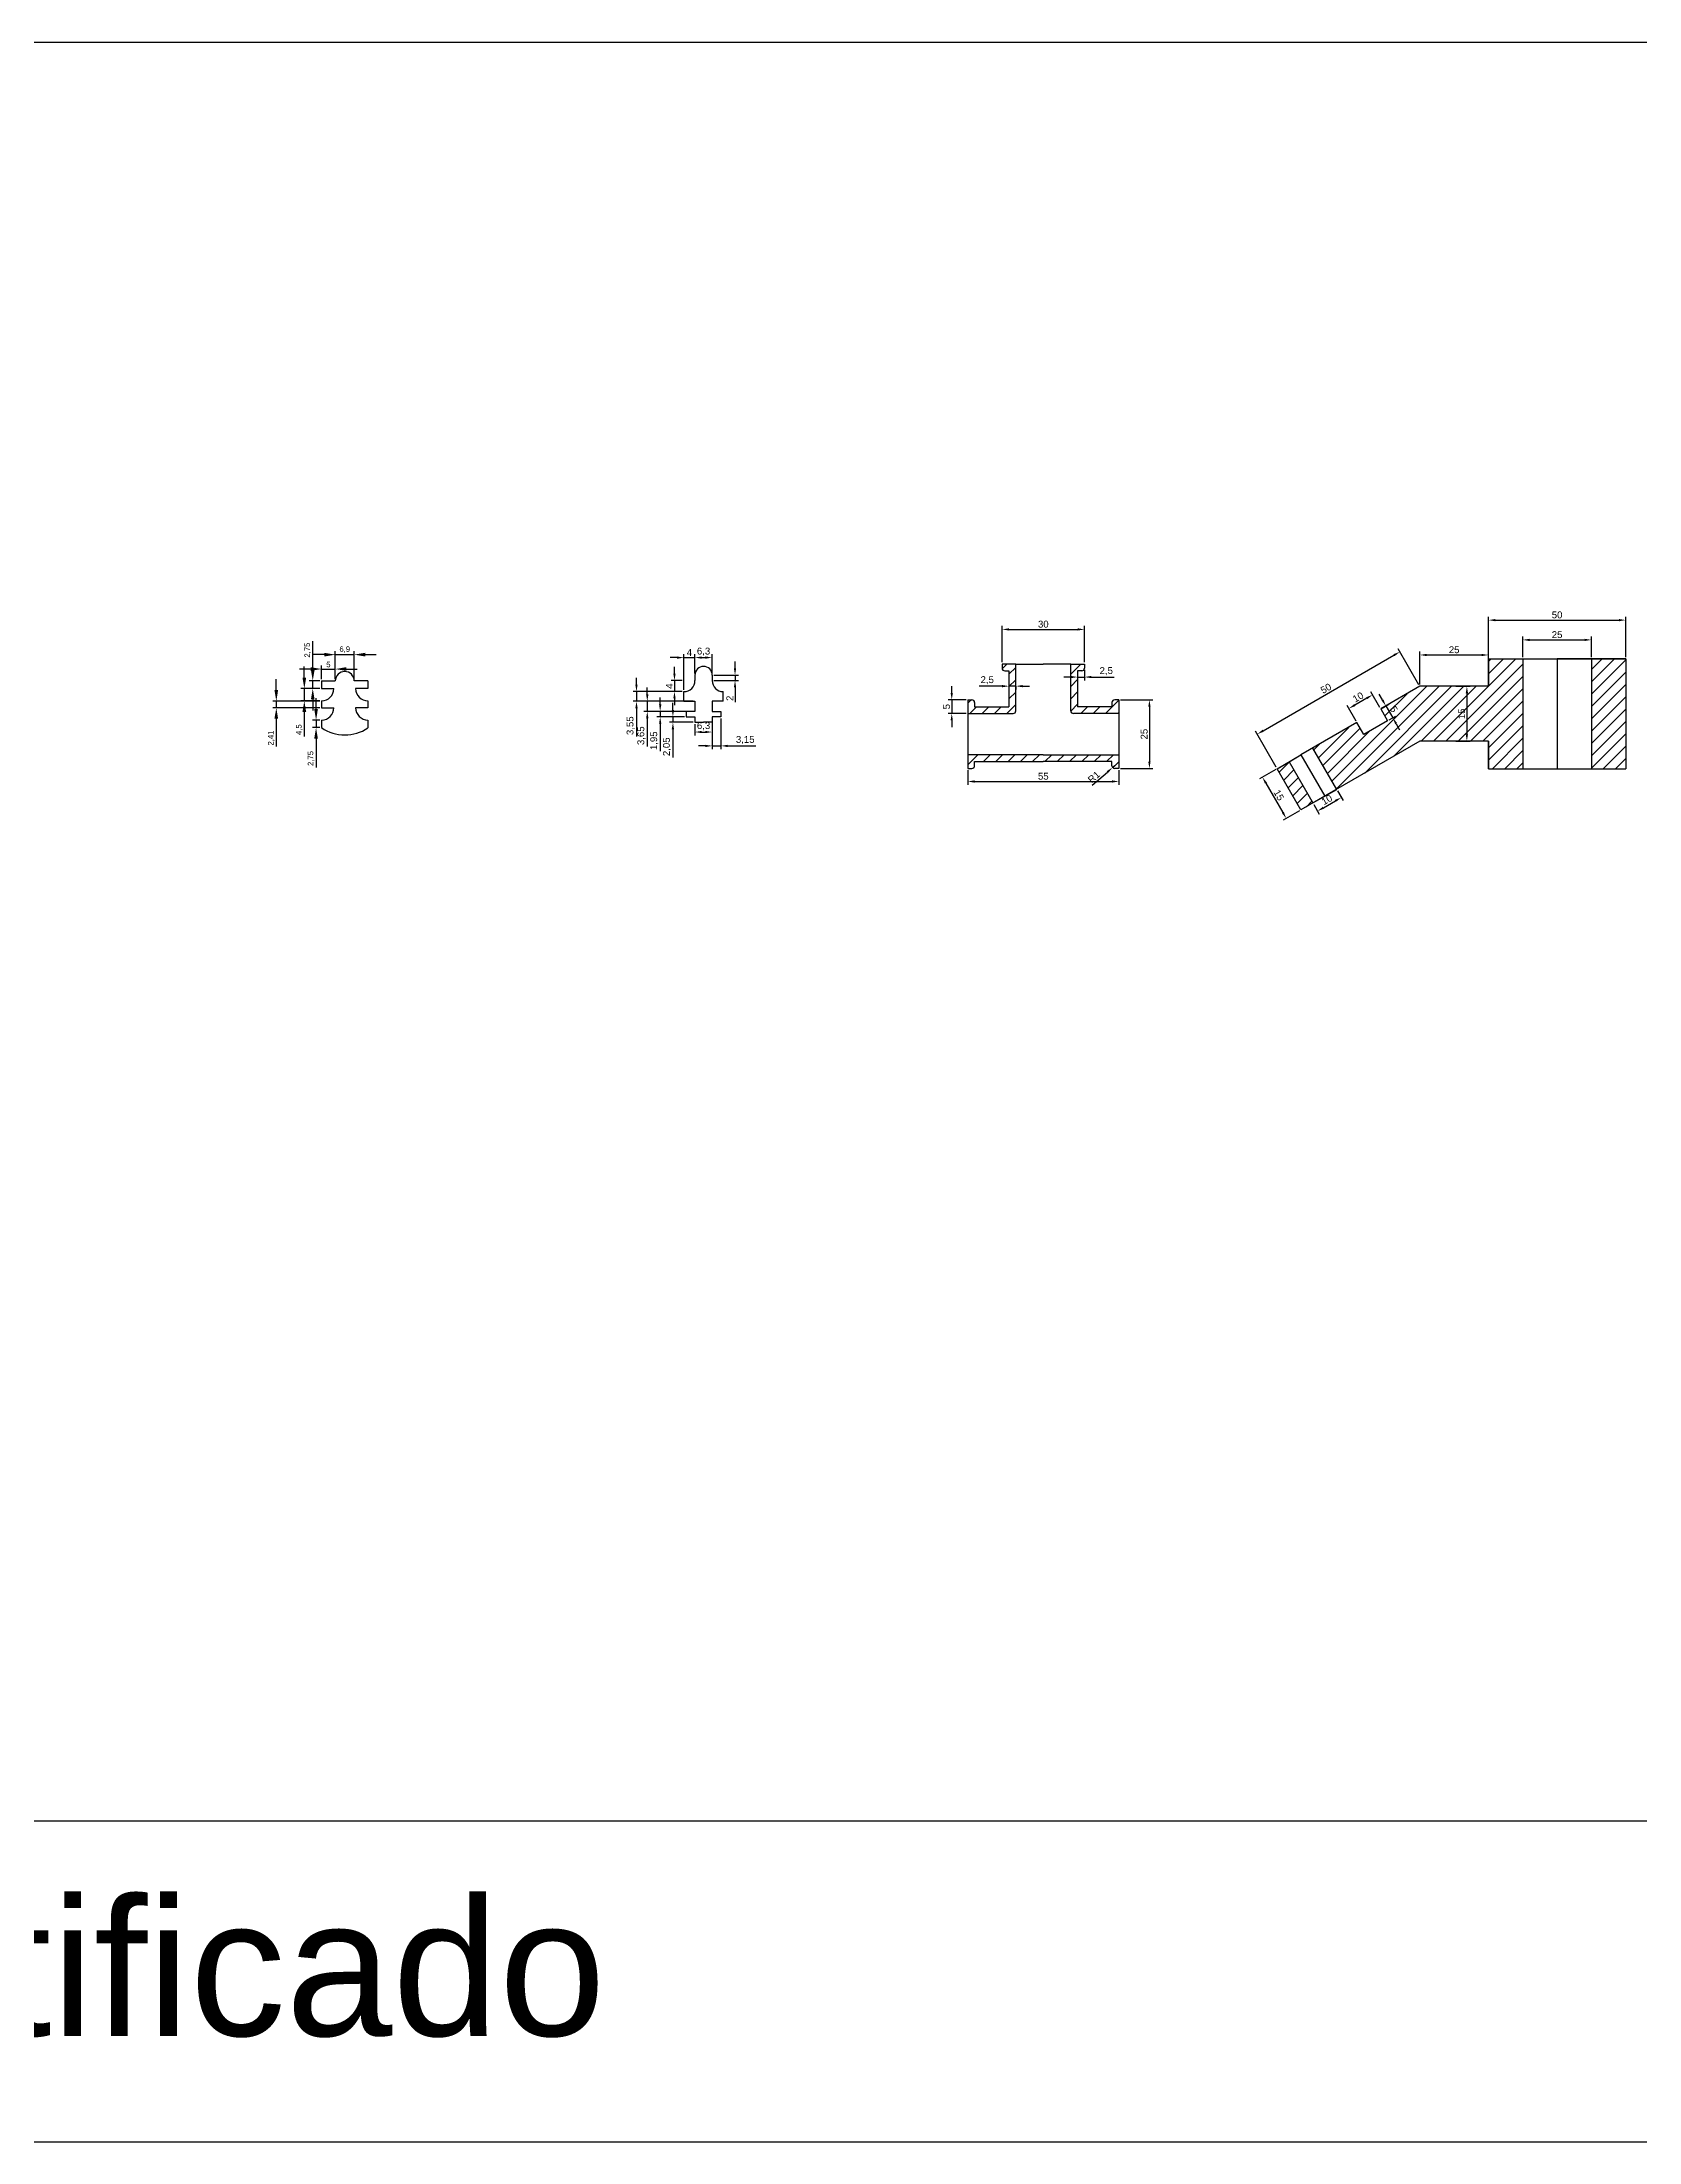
# Model space of a CAD drawing. Header units: millimetres. Extents: x 3767 to 9480, y 1414 to 2179.
# Drawn here: x 5996 to 6577, y 1414 to 2179 of the extents above; entities that cross this region are included whole.
import ezdxf

# ---------------------------------------------------------------- set-up
doc = ezdxf.new("R2010")
doc.units = ezdxf.units.MM
doc.layers.add('COTAS', color=80, linetype='Continuous')
doc.styles.get("Standard").update_dxf_attribs({"font": 'arial.ttf'})
doc.dimstyles.new('ISO-25', dxfattribs={"dimtxt": 2.5, "dimasz": 2.5, "dimexe": 1.25, "dimexo": 0.625, "dimtad": 1, "dimtxsty": 'Standard', "dimcen": 2.5, "dimadec": 0, "dimazin": 0, "dimtfac": 1, "dimtmove": 0, "dimatfit": 3, "dimfxl": 1, "dimarcsym": 0})
pattern_1 = [(45, (-136.669, -59.1106), (-2.245064, 2.245064), [])]

# ---------------------------------------------------------------- blocks, each defined once
blk = doc.blocks.new('*D45')
at = {"layer": 'COTAS', "color": 0, "lineweight": -2, "transparency": 16777216}
for p, q in [((6093.53, 1950.75), (6089.53, 1950.75)), ((6097.53, 1947.03), (6097.53, 1952)), ((6097.53, 1950.75), (6102.53, 1950.75)), ((6102.53, 1947.03), (6102.53, 1952)), ((6106.53, 1950.75), (6110.53, 1950.75))]:
    blk.add_line(p, q, dxfattribs=at)
at = {"layer": 'COTAS', "color": 0, "transparency": 16777216}
for points in [[(6093.53, 1951.42), (6093.53, 1950.08), (6097.53, 1950.75)], [(6106.53, 1951.42), (6106.53, 1950.08), (6102.53, 1950.75)]]:
    blk.add_solid(points, dxfattribs=at)
at = {"layer": 'Defpoints', "color": 0, "transparency": 16777216}
for p in [(6102.53, 1950.75), (6097.53, 1946.41), (6102.53, 1946.41)]:
    blk.add_point(p, dxfattribs=at)
at = {"layer": 'COTAS', "color": 0, "transparency": 16777216, "insert": (6100.03, 1952.39), "char_height": 2, "attachment_point": 5}
blk.add_mtext('5', dxfattribs=at)
blk = doc.blocks.new('*D46')
at = {"layer": 'COTAS', "color": 0, "lineweight": -2, "transparency": 16777216}
for p, q in [((6094.33, 1950.41), (6094.33, 1960.9)), ((6096.91, 1946.41), (6093.08, 1946.41)), ((6096.91, 1943.66), (6093.08, 1943.66)), ((6094.33, 1943.66), (6094.33, 1946.41)), ((6094.33, 1939.66), (6094.33, 1935.66))]:
    blk.add_line(p, q, dxfattribs=at)
at = {"layer": 'COTAS', "color": 0, "transparency": 16777216}
for points in [[(6093.66, 1950.41), (6094.99, 1950.41), (6094.33, 1946.41)], [(6093.66, 1939.66), (6094.99, 1939.66), (6094.33, 1943.66)]]:
    blk.add_solid(points, dxfattribs=at)
at = {"layer": 'Defpoints', "color": 0, "transparency": 16777216}
for p in [(6094.33, 1946.41), (6097.53, 1946.41), (6097.53, 1943.66)]:
    blk.add_point(p, dxfattribs=at)
at = {"layer": 'COTAS', "color": 0, "transparency": 16777216, "insert": (6092.5, 1957.65), "char_height": 2, "attachment_point": 5, "rotation": 90}
blk.add_mtext('2,75', dxfattribs=at)
blk = doc.blocks.new('*D47')
at = {"layer": 'COTAS', "color": 0, "lineweight": -2, "transparency": 16777216}
for p, q in [((6091.26, 1947.66), (6091.26, 1951.66)), ((6096.91, 1943.66), (6090.01, 1943.66)), ((6091.26, 1943.66), (6091.26, 1939.16)), ((6096.91, 1939.16), (6090.01, 1939.16)), ((6091.26, 1935.16), (6091.26, 1926.17))]:
    blk.add_line(p, q, dxfattribs=at)
at = {"layer": 'COTAS', "color": 0, "transparency": 16777216}
for points in [[(6090.59, 1947.66), (6091.93, 1947.66), (6091.26, 1943.66)], [(6090.59, 1935.16), (6091.93, 1935.16), (6091.26, 1939.16)]]:
    blk.add_solid(points, dxfattribs=at)
at = {"layer": 'Defpoints', "color": 0, "transparency": 16777216}
for p in [(6097.53, 1943.66), (6091.26, 1939.16), (6097.53, 1939.16)]:
    blk.add_point(p, dxfattribs=at)
at = {"layer": 'COTAS', "color": 0, "transparency": 16777216, "insert": (6089.44, 1928.66), "char_height": 2, "attachment_point": 5, "rotation": 90}
blk.add_mtext('4,5', dxfattribs=at)
blk = doc.blocks.new('*D48')
at = {"layer": 'COTAS', "color": 0, "lineweight": -2, "transparency": 16777216}
for p, q in [((6081.05, 1943.07), (6081.05, 1947.07)), ((6096.91, 1939.07), (6079.8, 1939.07)), ((6096.91, 1936.66), (6079.8, 1936.66)), ((6081.05, 1939.07), (6081.05, 1936.66)), ((6081.05, 1932.66), (6081.05, 1922.56))]:
    blk.add_line(p, q, dxfattribs=at)
at = {"layer": 'COTAS', "color": 0, "transparency": 16777216}
for points in [[(6080.38, 1943.07), (6081.71, 1943.07), (6081.05, 1939.07)], [(6080.38, 1932.66), (6081.71, 1932.66), (6081.05, 1936.66)]]:
    blk.add_solid(points, dxfattribs=at)
at = {"layer": 'Defpoints', "color": 0, "transparency": 16777216}
for p in [(6081.05, 1936.66), (6097.53, 1939.07), (6097.53, 1936.66)]:
    blk.add_point(p, dxfattribs=at)
at = {"layer": 'COTAS', "color": 0, "transparency": 16777216, "insert": (6079.22, 1925.61), "char_height": 2, "attachment_point": 5, "rotation": 90}
blk.add_mtext('2,41', dxfattribs=at)
blk = doc.blocks.new('*D49')
at = {"layer": 'COTAS', "color": 0, "lineweight": -2, "transparency": 16777216}
for p, q in [((6095.54, 1936.16), (6095.54, 1940.16)), ((6096.91, 1932.16), (6094.29, 1932.16)), ((6096.91, 1929.41), (6094.29, 1929.41)), ((6095.54, 1932.16), (6095.54, 1929.41)), ((6095.54, 1925.41), (6095.54, 1914.91))]:
    blk.add_line(p, q, dxfattribs=at)
at = {"layer": 'COTAS', "color": 0, "transparency": 16777216}
for points in [[(6094.87, 1936.16), (6096.2, 1936.16), (6095.54, 1932.16)], [(6094.87, 1925.41), (6096.2, 1925.41), (6095.54, 1929.41)]]:
    blk.add_solid(points, dxfattribs=at)
at = {"layer": 'Defpoints', "color": 0, "transparency": 16777216}
for p in [(6095.54, 1929.41), (6097.53, 1932.16), (6097.53, 1929.41)]:
    blk.add_point(p, dxfattribs=at)
at = {"layer": 'COTAS', "color": 0, "transparency": 16777216, "insert": (6093.71, 1918.16), "char_height": 2, "attachment_point": 5, "rotation": 90}
blk.add_mtext('2,75', dxfattribs=at)
blk = doc.blocks.new('*D50')
at = {"layer": 'COTAS', "color": 0, "lineweight": -2, "transparency": 16777216}
for p, q in [((6098.53, 1955.99), (6094.53, 1955.99)), ((6102.53, 1947.03), (6102.53, 1957.24)), ((6102.53, 1955.99), (6109.43, 1955.99)), ((6109.43, 1947.03), (6109.43, 1957.24)), ((6113.43, 1955.99), (6117.43, 1955.99))]:
    blk.add_line(p, q, dxfattribs=at)
at = {"layer": 'COTAS', "color": 0, "transparency": 16777216}
for points in [[(6098.53, 1956.66), (6098.53, 1955.32), (6102.53, 1955.99)], [(6113.43, 1956.66), (6113.43, 1955.32), (6109.43, 1955.99)]]:
    blk.add_solid(points, dxfattribs=at)
at = {"layer": 'Defpoints', "color": 0, "transparency": 16777216}
for p in [(6109.43, 1955.99), (6102.53, 1946.41), (6109.43, 1946.41)]:
    blk.add_point(p, dxfattribs=at)
at = {"layer": 'COTAS', "color": 0, "transparency": 16777216, "insert": (6105.98, 1957.82), "char_height": 2, "attachment_point": 5}
blk.add_mtext('6,9', dxfattribs=at)
blk = doc.blocks.new('*D52')
at = {"layer": 'COTAS', "color": 0, "lineweight": -2, "transparency": 16777216}
for p, q in [((6233.53, 1949.17), (6233.53, 1956.18)), ((6236.03, 1954.93), (6237.33, 1954.93)), ((6239.83, 1949.17), (6239.83, 1956.18))]:
    blk.add_line(p, q, dxfattribs=at)
at = {"layer": 'COTAS', "color": 0, "transparency": 16777216}
for points in [[(6236.03, 1955.35), (6236.03, 1954.52), (6233.53, 1954.93)], [(6237.33, 1955.35), (6237.33, 1954.52), (6239.83, 1954.93)]]:
    blk.add_solid(points, dxfattribs=at)
at = {"layer": 'Defpoints', "color": 0, "transparency": 16777216}
for p in [(6239.83, 1954.93), (6233.53, 1948.54), (6239.83, 1948.54)]:
    blk.add_point(p, dxfattribs=at)
at = {"layer": 'COTAS', "color": 0, "transparency": 16777216, "insert": (6236.68, 1957.06), "char_height": 2.5, "attachment_point": 5}
blk.add_mtext('6,3', dxfattribs=at)
blk = doc.blocks.new('*D53')
at = {"layer": 'COTAS', "color": 0, "lineweight": -2, "transparency": 16777216}
for p, q in [((6227.03, 1954.92), (6224.53, 1954.92)), ((6229.53, 1943.17), (6229.53, 1956.17)), ((6229.53, 1954.92), (6233.53, 1954.92)), ((6233.53, 1949.17), (6233.53, 1956.17)), ((6236.03, 1954.92), (6238.53, 1954.92))]:
    blk.add_line(p, q, dxfattribs=at)
at = {"layer": 'COTAS', "color": 0, "transparency": 16777216}
for points in [[(6227.03, 1955.33), (6227.03, 1954.5), (6229.53, 1954.92)], [(6236.03, 1955.33), (6236.03, 1954.5), (6233.53, 1954.92)]]:
    blk.add_solid(points, dxfattribs=at)
at = {"layer": 'Defpoints', "color": 0, "transparency": 16777216}
for p in [(6233.53, 1954.92), (6233.53, 1948.54), (6229.53, 1942.54)]:
    blk.add_point(p, dxfattribs=at)
at = {"layer": 'COTAS', "color": 0, "transparency": 16777216, "insert": (6231.53, 1956.79), "char_height": 2.5, "attachment_point": 5}
blk.add_mtext('4', dxfattribs=at)
blk = doc.blocks.new('*D54')
at = {"layer": 'COTAS', "color": 0, "lineweight": -2, "transparency": 16777216}
for p, q in [((6248.14, 1951.04), (6248.14, 1953.54)), ((6240.46, 1948.54), (6249.39, 1948.54)), ((6240.46, 1946.54), (6249.39, 1946.54)), ((6248.14, 1948.54), (6248.14, 1946.54)), ((6248.14, 1944.04), (6248.14, 1938.64))]:
    blk.add_line(p, q, dxfattribs=at)
at = {"layer": 'COTAS', "color": 0, "transparency": 16777216}
for points in [[(6247.72, 1951.04), (6248.56, 1951.04), (6248.14, 1948.54)], [(6247.72, 1944.04), (6248.56, 1944.04), (6248.14, 1946.54)]]:
    blk.add_solid(points, dxfattribs=at)
at = {"layer": 'Defpoints', "color": 0, "transparency": 16777216}
for p in [(6239.83, 1948.54), (6239.83, 1946.54), (6248.14, 1946.54)]:
    blk.add_point(p, dxfattribs=at)
at = {"layer": 'COTAS', "color": 0, "transparency": 16777216, "insert": (6246.26, 1940.09), "char_height": 2.5, "attachment_point": 5, "rotation": 90}
blk.add_mtext('2', dxfattribs=at)
blk = doc.blocks.new('*D55')
at = {"layer": 'COTAS', "color": 0, "lineweight": -2, "transparency": 16777216}
for p, q in [((6226.08, 1949.04), (6226.08, 1951.54)), ((6228.91, 1946.54), (6224.83, 1946.54)), ((6226.08, 1946.54), (6226.08, 1942.54)), ((6228.91, 1942.54), (6224.83, 1942.54)), ((6226.08, 1940.04), (6226.08, 1937.54))]:
    blk.add_line(p, q, dxfattribs=at)
at = {"layer": 'COTAS', "color": 0, "transparency": 16777216}
for points in [[(6225.67, 1949.04), (6226.5, 1949.04), (6226.08, 1946.54)], [(6225.67, 1940.04), (6226.5, 1940.04), (6226.08, 1942.54)]]:
    blk.add_solid(points, dxfattribs=at)
at = {"layer": 'Defpoints', "color": 0, "transparency": 16777216}
for p in [(6229.53, 1946.54), (6226.08, 1942.54), (6229.53, 1942.54)]:
    blk.add_point(p, dxfattribs=at)
at = {"layer": 'COTAS', "color": 0, "transparency": 16777216, "insert": (6224.21, 1944.54), "char_height": 2.5, "attachment_point": 5, "rotation": 90}
blk.add_mtext('4', dxfattribs=at)
blk = doc.blocks.new('*D56')
at = {"layer": 'COTAS', "color": 0, "lineweight": -2, "transparency": 16777216}
for p, q in [((6212.25, 1945.04), (6212.25, 1947.54)), ((6228.91, 1942.54), (6211, 1942.54)), ((6228.91, 1938.99), (6211, 1938.99)), ((6212.25, 1942.54), (6212.25, 1938.99)), ((6212.25, 1936.49), (6212.25, 1926.23))]:
    blk.add_line(p, q, dxfattribs=at)
at = {"layer": 'COTAS', "color": 0, "transparency": 16777216}
for points in [[(6211.83, 1945.04), (6212.66, 1945.04), (6212.25, 1942.54)], [(6211.83, 1936.49), (6212.66, 1936.49), (6212.25, 1938.99)]]:
    blk.add_solid(points, dxfattribs=at)
at = {"layer": 'Defpoints', "color": 0, "transparency": 16777216}
for p in [(6212.25, 1938.99), (6229.53, 1942.54), (6229.53, 1938.99)]:
    blk.add_point(p, dxfattribs=at)
at = {"layer": 'COTAS', "color": 0, "transparency": 16777216, "insert": (6210.12, 1930.11), "char_height": 2.5, "attachment_point": 5, "rotation": 90}
blk.add_mtext('3,55', dxfattribs=at)
blk = doc.blocks.new('*D57')
at = {"layer": 'COTAS', "color": 0, "lineweight": -2, "transparency": 16777216}
for p, q in [((6216.18, 1941.49), (6216.18, 1943.99)), ((6232.91, 1938.99), (6214.93, 1938.99)), ((6232.91, 1935.34), (6214.93, 1935.34)), ((6216.18, 1938.99), (6216.18, 1935.34)), ((6216.18, 1932.84), (6216.18, 1922.58))]:
    blk.add_line(p, q, dxfattribs=at)
at = {"layer": 'COTAS', "color": 0, "transparency": 16777216}
for points in [[(6215.76, 1941.49), (6216.6, 1941.49), (6216.18, 1938.99)], [(6215.76, 1932.84), (6216.6, 1932.84), (6216.18, 1935.34)]]:
    blk.add_solid(points, dxfattribs=at)
at = {"layer": 'Defpoints', "color": 0, "transparency": 16777216}
for p in [(6216.18, 1935.34), (6233.53, 1938.99), (6233.53, 1935.34)]:
    blk.add_point(p, dxfattribs=at)
at = {"layer": 'COTAS', "color": 0, "transparency": 16777216, "insert": (6214.05, 1926.46), "char_height": 2.5, "attachment_point": 5, "rotation": 90}
blk.add_mtext('3,65', dxfattribs=at)
blk = doc.blocks.new('*D58')
at = {"layer": 'COTAS', "color": 0, "lineweight": -2, "transparency": 16777216}
for p, q in [((6229.76, 1935.34), (6219.63, 1935.34)), ((6220.88, 1937.84), (6220.88, 1940.34)), ((6220.88, 1935.34), (6220.88, 1933.39)), ((6229.76, 1933.39), (6219.63, 1933.39)), ((6220.88, 1930.89), (6220.88, 1920.86))]:
    blk.add_line(p, q, dxfattribs=at)
at = {"layer": 'COTAS', "color": 0, "transparency": 16777216}
for points in [[(6220.47, 1937.84), (6221.3, 1937.84), (6220.88, 1935.34)], [(6220.47, 1930.89), (6221.3, 1930.89), (6220.88, 1933.39)]]:
    blk.add_solid(points, dxfattribs=at)
at = {"layer": 'Defpoints', "color": 0, "transparency": 16777216}
for p in [(6230.38, 1935.34), (6220.88, 1933.39), (6230.38, 1933.39)]:
    blk.add_point(p, dxfattribs=at)
at = {"layer": 'COTAS', "color": 0, "transparency": 16777216, "insert": (6218.76, 1924.63), "char_height": 2.5, "attachment_point": 5, "rotation": 90}
blk.add_mtext('1,95', dxfattribs=at)
blk = doc.blocks.new('*D59')
at = {"layer": 'COTAS', "color": 0, "lineweight": -2, "transparency": 16777216}
for p, q in [((6225.52, 1935.89), (6225.52, 1938.39)), ((6229.76, 1933.39), (6224.27, 1933.39)), ((6232.91, 1931.34), (6224.27, 1931.34)), ((6225.52, 1933.39), (6225.52, 1931.34)), ((6225.52, 1928.84), (6225.52, 1918.54))]:
    blk.add_line(p, q, dxfattribs=at)
at = {"layer": 'COTAS', "color": 0, "transparency": 16777216}
for points in [[(6225.1, 1935.89), (6225.93, 1935.89), (6225.52, 1933.39)], [(6225.1, 1928.84), (6225.93, 1928.84), (6225.52, 1931.34)]]:
    blk.add_solid(points, dxfattribs=at)
at = {"layer": 'Defpoints', "color": 0, "transparency": 16777216}
for p in [(6225.52, 1931.34), (6230.38, 1933.39), (6233.53, 1931.34)]:
    blk.add_point(p, dxfattribs=at)
at = {"layer": 'COTAS', "color": 0, "transparency": 16777216, "insert": (6223.39, 1922.44), "char_height": 2.5, "attachment_point": 5, "rotation": 90}
blk.add_mtext('2,05', dxfattribs=at)
blk = doc.blocks.new('*D60')
at = {"layer": 'COTAS', "color": 0, "lineweight": -2, "transparency": 16777216}
for p, q in [((6233.53, 1930.72), (6233.53, 1926.56)), ((6236.03, 1927.81), (6237.33, 1927.81)), ((6239.83, 1930.72), (6239.83, 1926.56))]:
    blk.add_line(p, q, dxfattribs=at)
at = {"layer": 'COTAS', "color": 0, "transparency": 16777216}
for points in [[(6236.03, 1928.22), (6236.03, 1927.39), (6233.53, 1927.81)], [(6237.33, 1928.22), (6237.33, 1927.39), (6239.83, 1927.81)]]:
    blk.add_solid(points, dxfattribs=at)
at = {"layer": 'Defpoints', "color": 0, "transparency": 16777216}
for p in [(6233.53, 1931.34), (6239.83, 1931.34), (6239.83, 1927.81)]:
    blk.add_point(p, dxfattribs=at)
at = {"layer": 'COTAS', "color": 0, "transparency": 16777216, "insert": (6236.68, 1929.93), "char_height": 2.5, "attachment_point": 5}
blk.add_mtext('6,3', dxfattribs=at)
blk = doc.blocks.new('*D61')
at = {"layer": 'COTAS', "color": 0, "lineweight": -2, "transparency": 16777216}
for p, q in [((6239.83, 1932.77), (6239.83, 1921.51)), ((6242.98, 1932.77), (6242.98, 1921.51)), ((6237.33, 1922.76), (6234.83, 1922.76)), ((6239.83, 1922.76), (6242.98, 1922.76)), ((6245.48, 1922.76), (6255.74, 1922.76))]:
    blk.add_line(p, q, dxfattribs=at)
at = {"layer": 'COTAS', "color": 0, "transparency": 16777216}
for points in [[(6237.33, 1923.17), (6237.33, 1922.34), (6239.83, 1922.76)], [(6245.48, 1923.17), (6245.48, 1922.34), (6242.98, 1922.76)]]:
    blk.add_solid(points, dxfattribs=at)
at = {"layer": 'Defpoints', "color": 0, "transparency": 16777216}
for p in [(6239.83, 1933.39), (6242.98, 1933.39), (6242.98, 1922.76)]:
    blk.add_point(p, dxfattribs=at)
at = {"layer": 'COTAS', "color": 0, "transparency": 16777216, "insert": (6251.86, 1924.88), "char_height": 2.5, "attachment_point": 5}
blk.add_mtext('3,15', dxfattribs=at)
blk = doc.blocks.new('*D62')
at = {"layer": 'COTAS', "color": 0, "lineweight": -2, "transparency": 16777216}
for p, q in [((6345.43, 1953.21), (6345.43, 1966.43)), ((6375.43, 1953.21), (6375.43, 1966.43)), ((6347.93, 1965.18), (6372.93, 1965.18))]:
    blk.add_line(p, q, dxfattribs=at)
at = {"layer": 'COTAS', "color": 0, "transparency": 16777216}
for points in [[(6347.93, 1965.6), (6347.93, 1964.76), (6345.43, 1965.18)], [(6372.93, 1965.6), (6372.93, 1964.76), (6375.43, 1965.18)]]:
    blk.add_solid(points, dxfattribs=at)
at = {"layer": 'Defpoints', "color": 0, "transparency": 16777216}
for p in [(6375.43, 1965.18), (6345.43, 1952.58), (6375.43, 1952.58)]:
    blk.add_point(p, dxfattribs=at)
at = {"layer": 'COTAS', "color": 0, "transparency": 16777216, "insert": (6360.43, 1967.08), "char_height": 2.5, "attachment_point": 5}
blk.add_mtext('30', dxfattribs=at)
blk = doc.blocks.new('*D63')
at = {"layer": 'COTAS', "color": 0, "lineweight": -2, "transparency": 16777216}
for p, q in [((6370.43, 1947.83), (6367.93, 1947.83)), ((6372.93, 1949.46), (6372.93, 1946.58)), ((6372.93, 1947.83), (6375.43, 1947.83)), ((6375.43, 1950.46), (6375.43, 1946.58)), ((6377.93, 1947.83), (6386.29, 1947.83))]:
    blk.add_line(p, q, dxfattribs=at)
at = {"layer": 'COTAS', "color": 0, "transparency": 16777216}
for points in [[(6370.43, 1948.25), (6370.43, 1947.42), (6372.93, 1947.83)], [(6377.93, 1948.25), (6377.93, 1947.42), (6375.43, 1947.83)]]:
    blk.add_solid(points, dxfattribs=at)
at = {"layer": 'Defpoints', "color": 0, "transparency": 16777216}
for p in [(6375.43, 1951.08), (6372.93, 1950.08), (6375.43, 1947.83)]:
    blk.add_point(p, dxfattribs=at)
at = {"layer": 'COTAS', "color": 0, "transparency": 16777216, "insert": (6383.36, 1949.96), "char_height": 2.5, "attachment_point": 5}
blk.add_mtext('2,5', dxfattribs=at)
blk = doc.blocks.new('*D64')
at = {"layer": 'COTAS', "color": 0, "lineweight": -2, "transparency": 16777216}
for p, q in [((6345.43, 1944.52), (6337.06, 1944.52)), ((6350.43, 1944.52), (6347.93, 1944.52)), ((6347.93, 1944.21), (6347.93, 1943.27)), ((6350.43, 1944.21), (6350.43, 1943.27)), ((6352.93, 1944.52), (6355.43, 1944.52))]:
    blk.add_line(p, q, dxfattribs=at)
at = {"layer": 'COTAS', "color": 0, "transparency": 16777216}
for points in [[(6345.43, 1944.94), (6345.43, 1944.1), (6347.93, 1944.52)], [(6352.93, 1944.94), (6352.93, 1944.1), (6350.43, 1944.52)]]:
    blk.add_solid(points, dxfattribs=at)
at = {"layer": 'Defpoints', "color": 0, "transparency": 16777216}
for p in [(6347.93, 1944.83), (6347.93, 1944.52), (6350.43, 1944.83)]:
    blk.add_point(p, dxfattribs=at)
at = {"layer": 'COTAS', "color": 0, "transparency": 16777216, "insert": (6340, 1946.65), "char_height": 2.5, "attachment_point": 5}
blk.add_mtext('2,5', dxfattribs=at)
blk = doc.blocks.new('*D65')
at = {"layer": 'COTAS', "color": 0, "lineweight": -2, "transparency": 16777216}
for p, q in [((6327.08, 1942.04), (6327.08, 1944.54)), ((6332.3, 1939.54), (6325.83, 1939.54)), ((6327.08, 1939.54), (6327.08, 1934.54)), ((6332.3, 1934.54), (6325.83, 1934.54)), ((6327.08, 1932.04), (6327.08, 1929.54))]:
    blk.add_line(p, q, dxfattribs=at)
at = {"layer": 'COTAS', "color": 0, "transparency": 16777216}
for points in [[(6326.66, 1942.04), (6327.49, 1942.04), (6327.08, 1939.54)], [(6326.66, 1932.04), (6327.49, 1932.04), (6327.08, 1934.54)]]:
    blk.add_solid(points, dxfattribs=at)
at = {"layer": 'Defpoints', "color": 0, "transparency": 16777216}
for p in [(6332.93, 1939.54), (6327.08, 1934.54), (6332.93, 1934.54)]:
    blk.add_point(p, dxfattribs=at)
at = {"layer": 'COTAS', "color": 0, "transparency": 16777216, "insert": (6325.18, 1937.04), "char_height": 2.5, "attachment_point": 5, "rotation": 90}
blk.add_mtext('5', dxfattribs=at)
blk = doc.blocks.new('*D66')
at = {"layer": 'COTAS', "color": 0, "lineweight": -2, "transparency": 16777216}
for p, q in [((6332.93, 1913.92), (6332.93, 1908.54)), ((6387.93, 1913.92), (6387.93, 1908.54)), ((6335.43, 1909.79), (6385.43, 1909.79))]:
    blk.add_line(p, q, dxfattribs=at)
at = {"layer": 'COTAS', "color": 0, "transparency": 16777216}
for points in [[(6335.43, 1910.21), (6335.43, 1909.37), (6332.93, 1909.79)], [(6385.43, 1910.21), (6385.43, 1909.37), (6387.93, 1909.79)]]:
    blk.add_solid(points, dxfattribs=at)
at = {"layer": 'Defpoints', "color": 0, "transparency": 16777216}
for p in [(6332.93, 1914.54), (6387.93, 1914.54), (6387.93, 1909.79)]:
    blk.add_point(p, dxfattribs=at)
at = {"layer": 'COTAS', "color": 0, "transparency": 16777216, "insert": (6360.43, 1911.69), "char_height": 2.5, "attachment_point": 5}
blk.add_mtext('55', dxfattribs=at)
blk = doc.blocks.new('*D67')
at = {"layer": 'COTAS', "color": 0, "lineweight": -2, "transparency": 16777216}
for p, q in [((6388.55, 1939.54), (6400.33, 1939.54)), ((6399.08, 1937.04), (6399.08, 1917.04)), ((6388.55, 1914.54), (6400.33, 1914.54))]:
    blk.add_line(p, q, dxfattribs=at)
at = {"layer": 'COTAS', "color": 0, "transparency": 16777216}
for points in [[(6398.67, 1937.04), (6399.5, 1937.04), (6399.08, 1939.54)], [(6398.67, 1917.04), (6399.5, 1917.04), (6399.08, 1914.54)]]:
    blk.add_solid(points, dxfattribs=at)
at = {"layer": 'Defpoints', "color": 0, "transparency": 16777216}
for p in [(6387.93, 1939.54), (6387.93, 1914.54), (6399.08, 1914.54)]:
    blk.add_point(p, dxfattribs=at)
at = {"layer": 'COTAS', "color": 0, "transparency": 16777216, "insert": (6397.18, 1927.04), "char_height": 2.5, "attachment_point": 5, "rotation": 90}
blk.add_mtext('25', dxfattribs=at)
blk = doc.blocks.new('*D68')
at = {"layer": 'COTAS', "color": 0, "lineweight": -2, "transparency": 16777216}
for p, q in [((6378.29, 1908.45), (6383.79, 1913.24)), ((6386.43, 1915.54), (6385.67, 1914.89))]:
    blk.add_line(p, q, dxfattribs=at)
at = {"layer": 'COTAS', "color": 0, "transparency": 16777216}
blk.add_solid([(6383.52, 1913.56), (6384.06, 1912.93), (6385.67, 1914.89)], dxfattribs=at)
at = {"layer": 'Defpoints', "color": 0, "transparency": 16777216}
for p in [(6385.67, 1914.89), (6386.43, 1915.54)]:
    blk.add_point(p, dxfattribs=at)
at = {"layer": 'COTAS', "color": 0, "transparency": 16777216, "insert": (6378.86, 1911.44), "char_height": 2.5, "attachment_point": 5, "rotation": 41.09933}
blk.add_mtext('R1', dxfattribs=at)
blk = doc.blocks.new('*D69')
at = {"layer": 'COTAS', "color": 0, "lineweight": -2, "transparency": 16777216}
for p, q in [((6522.58, 1955.09), (6522.58, 1969.82)), ((6525.08, 1968.57), (6570.08, 1968.57)), ((6572.58, 1955.09), (6572.58, 1969.82))]:
    blk.add_line(p, q, dxfattribs=at)
at = {"layer": 'COTAS', "color": 0, "transparency": 16777216}
for points in [[(6525.08, 1968.98), (6525.08, 1968.15), (6522.58, 1968.57)], [(6570.08, 1968.98), (6570.08, 1968.15), (6572.58, 1968.57)]]:
    blk.add_solid(points, dxfattribs=at)
at = {"layer": 'Defpoints', "color": 0, "transparency": 16777216}
for p in [(6572.58, 1968.57), (6522.58, 1954.46), (6572.58, 1954.46)]:
    blk.add_point(p, dxfattribs=at)
at = {"layer": 'COTAS', "color": 0, "transparency": 16777216, "insert": (6547.58, 1970.47), "char_height": 2.5, "attachment_point": 5}
blk.add_mtext('50', dxfattribs=at)
blk = doc.blocks.new('*D70')
at = {"layer": 'COTAS', "color": 0, "lineweight": -2, "transparency": 16777216}
for p, q in [((6535.08, 1955.09), (6535.08, 1962.62)), ((6537.58, 1961.37), (6557.58, 1961.37)), ((6560.08, 1955.09), (6560.08, 1962.62))]:
    blk.add_line(p, q, dxfattribs=at)
at = {"layer": 'COTAS', "color": 0, "transparency": 16777216}
for points in [[(6537.58, 1961.78), (6537.58, 1960.95), (6535.08, 1961.37)], [(6557.58, 1961.78), (6557.58, 1960.95), (6560.08, 1961.37)]]:
    blk.add_solid(points, dxfattribs=at)
at = {"layer": 'Defpoints', "color": 0, "transparency": 16777216}
for p in [(6560.08, 1961.37), (6535.08, 1954.46), (6560.08, 1954.46)]:
    blk.add_point(p, dxfattribs=at)
at = {"layer": 'COTAS', "color": 0, "transparency": 16777216, "insert": (6547.58, 1963.27), "char_height": 2.5, "attachment_point": 5}
blk.add_mtext('25', dxfattribs=at)
blk = doc.blocks.new('*D71')
at = {"layer": 'COTAS', "color": 0, "lineweight": -2, "transparency": 16777216}
for p, q in [((6510.71, 1944.46), (6515.97, 1944.46)), ((6514.72, 1941.96), (6514.72, 1926.96)), ((6510.71, 1924.46), (6515.97, 1924.46))]:
    blk.add_line(p, q, dxfattribs=at)
at = {"layer": 'COTAS', "color": 0, "transparency": 16777216}
for points in [[(6514.3, 1941.96), (6515.13, 1941.96), (6514.72, 1944.46)], [(6514.3, 1926.96), (6515.13, 1926.96), (6514.72, 1924.46)]]:
    blk.add_solid(points, dxfattribs=at)
at = {"layer": 'Defpoints', "color": 0, "transparency": 16777216}
for p in [(6510.08, 1944.46), (6510.08, 1924.46), (6514.72, 1924.46)]:
    blk.add_point(p, dxfattribs=at)
at = {"layer": 'COTAS', "color": 0, "transparency": 16777216, "insert": (6512.82, 1934.46), "char_height": 2.5, "attachment_point": 5, "rotation": 90}
blk.add_mtext('15', dxfattribs=at)
blk = doc.blocks.new('*D72')
at = {"layer": 'COTAS', "color": 0, "lineweight": -2, "transparency": 16777216}
for p, q in [((6497.58, 1945.09), (6497.58, 1957.12)), ((6500.08, 1955.87), (6520.08, 1955.87)), ((6522.58, 1945.09), (6522.58, 1957.12))]:
    blk.add_line(p, q, dxfattribs=at)
at = {"layer": 'COTAS', "color": 0, "transparency": 16777216}
for points in [[(6500.08, 1956.28), (6500.08, 1955.45), (6497.58, 1955.87)], [(6520.08, 1956.28), (6520.08, 1955.45), (6522.58, 1955.87)]]:
    blk.add_solid(points, dxfattribs=at)
at = {"layer": 'Defpoints', "color": 0, "transparency": 16777216}
for p in [(6522.58, 1955.87), (6497.58, 1944.46), (6522.58, 1944.46)]:
    blk.add_point(p, dxfattribs=at)
at = {"layer": 'COTAS', "color": 0, "transparency": 16777216, "insert": (6510.08, 1957.77), "char_height": 2.5, "attachment_point": 5}
blk.add_mtext('25', dxfattribs=at)
blk = doc.blocks.new('*D73')
at = {"layer": 'COTAS', "color": 0, "lineweight": -2, "transparency": 16777216}
for p, q in [((6474.37, 1931.78), (6471.1, 1937.45)), ((6478.22, 1940.12), (6473.89, 1937.62)), ((6483.03, 1936.78), (6479.76, 1942.45))]:
    blk.add_line(p, q, dxfattribs=at)
at = {"layer": 'COTAS', "color": 0, "transparency": 16777216}
for points in [[(6473.68, 1937.98), (6474.1, 1937.26), (6471.72, 1936.37)], [(6478.01, 1940.48), (6478.43, 1939.76), (6480.38, 1941.37)]]:
    blk.add_solid(points, dxfattribs=at)
at = {"layer": 'Defpoints', "color": 0, "transparency": 16777216}
for p in [(6471.72, 1936.37), (6483.34, 1936.24), (6474.68, 1931.24)]:
    blk.add_point(p, dxfattribs=at)
at = {"layer": 'COTAS', "color": 0, "transparency": 16777216, "insert": (6475.1, 1940.51), "char_height": 2.5, "attachment_point": 5, "rotation": 30}
blk.add_mtext('10', dxfattribs=at)
blk = doc.blocks.new('*D74')
at = {"layer": 'COTAS', "color": 0, "lineweight": -2, "transparency": 16777216}
for p, q in [((6483.97, 1939.49), (6482.72, 1941.65)), ((6483.89, 1936.55), (6486.3, 1937.95)), ((6485.22, 1937.32), (6487.72, 1932.99)), ((6486.39, 1932.22), (6488.8, 1933.62)), ((6488.97, 1930.83), (6490.22, 1928.66))]:
    blk.add_line(p, q, dxfattribs=at)
at = {"layer": 'COTAS', "color": 0, "transparency": 16777216}
for points in [[(6484.33, 1939.69), (6483.61, 1939.28), (6485.22, 1937.32)], [(6489.33, 1931.03), (6488.61, 1930.62), (6487.72, 1932.99)]]:
    blk.add_solid(points, dxfattribs=at)
at = {"layer": 'Defpoints', "color": 0, "transparency": 16777216}
for p in [(6483.34, 1936.24), (6485.84, 1931.91), (6487.72, 1932.99)]:
    blk.add_point(p, dxfattribs=at)
at = {"layer": 'COTAS', "color": 0, "transparency": 16777216, "insert": (6488.11, 1936.1), "char_height": 2.5, "attachment_point": 5, "rotation": 300}
blk.add_mtext('5', dxfattribs=at)
blk = doc.blocks.new('*D75')
at = {"layer": 'COTAS', "color": 0, "lineweight": -2, "transparency": 16777216}
for p, q in [((6445.08, 1914.15), (6439.18, 1910.74)), ((6441.51, 1909.2), (6447.67, 1898.53)), ((6453.74, 1899.15), (6447.84, 1895.74))]:
    blk.add_line(p, q, dxfattribs=at)
at = {"layer": 'COTAS', "color": 0, "transparency": 16777216}
for points in [[(6441.87, 1909.41), (6441.15, 1908.99), (6440.26, 1911.36)], [(6448.03, 1898.74), (6447.31, 1898.32), (6448.92, 1896.36)]]:
    blk.add_solid(points, dxfattribs=at)
at = {"layer": 'Defpoints', "color": 0, "transparency": 16777216}
for p in [(6445.62, 1914.46), (6454.28, 1899.46), (6448.92, 1896.36)]:
    blk.add_point(p, dxfattribs=at)
at = {"layer": 'COTAS', "color": 0, "transparency": 16777216, "insert": (6446.24, 1904.81), "char_height": 2.5, "attachment_point": 5, "rotation": 300}
blk.add_mtext('15', dxfattribs=at)
blk = doc.blocks.new('*D76')
at = {"layer": 'COTAS', "color": 0, "lineweight": -2, "transparency": 16777216}
for p, q in [((6467.61, 1906.38), (6469.61, 1902.87)), ((6458.92, 1901.42), (6460.93, 1897.91)), ((6462.48, 1900.24), (6466.82, 1902.72))]:
    blk.add_line(p, q, dxfattribs=at)
at = {"layer": 'COTAS', "color": 0, "transparency": 16777216}
for points in [[(6462.27, 1900.6), (6462.68, 1899.88), (6460.31, 1899)], [(6466.61, 1903.08), (6467.02, 1902.36), (6468.99, 1903.96)]]:
    blk.add_solid(points, dxfattribs=at)
at = {"layer": 'Defpoints', "color": 0, "transparency": 16777216}
for p in [(6467.3, 1906.92), (6458.61, 1901.96), (6468.99, 1903.96)]:
    blk.add_point(p, dxfattribs=at)
at = {"layer": 'COTAS', "color": 0, "transparency": 16777216, "insert": (6463.7, 1903.13), "char_height": 2.5, "attachment_point": 5, "rotation": 29.74196}
blk.add_mtext('10', dxfattribs=at)
blk = doc.blocks.new('*D77')
at = {"layer": 'COTAS', "color": 0, "lineweight": -2, "transparency": 16777216}
for p, q in [((6440.53, 1928.29), (6488.16, 1955.79)), ((6497.27, 1945), (6489.7, 1958.12)), ((6445.31, 1915), (6437.74, 1928.12))]:
    blk.add_line(p, q, dxfattribs=at)
at = {"layer": 'COTAS', "color": 0, "transparency": 16777216}
for points in [[(6487.95, 1956.15), (6488.37, 1955.42), (6490.32, 1957.04)], [(6440.32, 1928.65), (6440.74, 1927.92), (6438.36, 1927.04)]]:
    blk.add_solid(points, dxfattribs=at)
at = {"layer": 'Defpoints', "color": 0, "transparency": 16777216}
for p in [(6490.32, 1957.04), (6497.58, 1944.46), (6445.62, 1914.46)]:
    blk.add_point(p, dxfattribs=at)
at = {"layer": 'COTAS', "color": 0, "transparency": 16777216, "insert": (6463.39, 1943.68), "char_height": 2.5, "attachment_point": 5, "rotation": 30}
blk.add_mtext('50', dxfattribs=at)

msp = doc.modelspace()

# ---------------------------------------------------------------- hatches: boundary and pattern name
h = msp.add_hatch()
h.set_pattern_fill('ANSI31', color=256)
h.set_pattern_definition(pattern_1)
h.paths.add_polyline_path([(6350.427, 1952.582), (6345.427, 1952.582), (6345.427, 1951.082, 0.4142136), (6346.427, 1950.082), (6347.927, 1950.082), (6347.927, 1937.044), (6335.427, 1937.044), (6335.427, 1938.544, 0.4142136), (6334.427, 1939.544), (6332.927, 1939.544), (6332.927, 1934.544), (6350.427, 1934.544)])
h.paths.add_polyline_path([(6360.427, 1919.544), (6332.927, 1919.544), (6332.927, 1914.544), (6334.427, 1914.544, 0.4142136), (6335.427, 1915.544), (6335.427, 1917.044), (6360.427, 1917.044)])
h = msp.add_hatch()
h.set_pattern_fill('ANSI31', color=256)
h.set_pattern_definition(pattern_1)
h.paths.add_polyline_path([(6370.427, 1952.582), (6375.427, 1952.582), (6375.427, 1951.082, -0.4142136), (6374.427, 1950.082), (6372.927, 1950.082), (6372.927, 1937.044), (6385.427, 1937.044), (6385.427, 1938.544, -0.4142136), (6386.427, 1939.544), (6387.927, 1939.544), (6387.927, 1934.544), (6370.427, 1934.544)])
h.paths.add_polyline_path([(6360.427, 1919.544), (6387.927, 1919.544), (6387.927, 1914.544), (6386.427, 1914.544, -0.4142136), (6385.427, 1915.544), (6385.427, 1917.044), (6360.427, 1917.044)])
h = msp.add_hatch()
h.set_pattern_fill('ANSI31', color=256)
h.set_pattern_definition([(45, (-56.7908, -1.0805), (-2.245064, 2.245064), [])])
h.paths.add_polyline_path([(6449.953, 1916.96), (6445.622, 1914.46), (6454.283, 1899.46), (6458.613, 1901.96)])
h.paths.add_polyline_path([(6497.584, 1924.46), (6522.584, 1924.46), (6522.584, 1944.46), (6497.584, 1944.46), (6483.344, 1936.239), (6485.844, 1931.909), (6477.184, 1926.909), (6474.684, 1931.239), (6458.613, 1921.96), (6467.273, 1906.96)])
h.paths.add_polyline_path([(6535.084, 1954.46), (6522.584, 1954.46), (6522.584, 1944.46), (6522.584, 1924.46), (6522.584, 1914.46), (6535.084, 1914.46), (6535.084, 1924.46)])
h.paths.add_polyline_path([(6572.584, 1954.46), (6560.084, 1954.46), (6560.084, 1924.46), (6560.084, 1914.46), (6572.584, 1914.46), (6572.584, 1924.46)])

# ---------------------------------------------------------------- linework, layer by layer
for p, q in [((6350.427, 1952.582), (6345.427, 1952.582)), ((6345.427, 1952.582), (6345.427, 1951.082)), ((6350.427, 1935.544), (6350.427, 1952.582)), ((6350.427, 1952.582), (6360.427, 1952.582)), ((6370.427, 1952.582), (6360.427, 1952.582)), ((6370.427, 1935.544), (6370.427, 1952.582)), ((6370.427, 1952.582), (6375.427, 1952.582)), ((6375.427, 1952.582), (6375.427, 1951.082)), ((6522.584, 1954.46), (6572.584, 1954.46)), ((6522.584, 1954.46), (6535.084, 1954.46)), ((6522.584, 1954.46), (6522.584, 1944.46)), ((6522.584, 1944.46), (6522.584, 1954.46)), ((6535.084, 1954.46), (6535.084, 1924.46)), ((6560.084, 1954.46), (6547.584, 1954.46)), ((6547.584, 1954.46), (6547.584, 1924.46)), ((6572.584, 1954.46), (6560.084, 1954.46)), ((6560.084, 1954.46), (6560.084, 1924.46)), ((6572.584, 1954.46), (6572.584, 1924.46)), ((6097.534, 1946.408), (6097.534, 1943.658)), ((6097.534, 1946.408), (6102.534, 1946.408)), ((6097.534, 1943.658), (6102.034, 1943.658)), ((6114.434, 1946.408), (6109.434, 1946.408)), ((6114.434, 1943.658), (6109.934, 1943.658)), ((6114.434, 1946.408), (6114.434, 1943.658)), ((6233.532, 1948.542), (6233.532, 1946.542)), ((6239.832, 1948.542), (6239.832, 1946.542)), ((6346.427, 1950.082), (6347.927, 1950.082)), ((6347.927, 1950.082), (6347.927, 1937.044)), ((6374.427, 1950.082), (6372.927, 1950.082)), ((6372.927, 1950.082), (6372.927, 1937.044)), ((6497.584, 1944.46), (6483.344, 1936.239)), ((6522.584, 1944.46), (6497.584, 1944.46)), ((6097.534, 1939.158), (6097.534, 1936.658)), ((6097.534, 1936.658), (6102.034, 1936.658)), ((6114.434, 1936.658), (6109.934, 1936.658)), ((6114.434, 1939.158), (6114.434, 1936.658)), ((6229.532, 1938.992), (6229.532, 1942.542)), ((6229.532, 1938.992), (6233.532, 1938.992)), ((6233.532, 1935.342), (6230.382, 1935.342)), ((6230.382, 1935.342), (6230.382, 1933.392)), ((6233.532, 1938.992), (6233.532, 1935.342)), ((6243.832, 1938.992), (6239.832, 1938.992)), ((6239.832, 1938.992), (6239.832, 1935.342)), ((6239.832, 1935.342), (6242.982, 1935.342)), ((6242.982, 1935.342), (6242.982, 1933.392)), ((6243.832, 1938.992), (6243.832, 1942.542)), ((6332.927, 1939.544), (6332.927, 1934.544)), ((6332.927, 1939.544), (6334.427, 1939.544)), ((6332.927, 1939.544), (6332.927, 1914.544)), ((6335.427, 1938.544), (6335.427, 1937.044)), ((6335.427, 1937.044), (6347.927, 1937.044)), ((6385.427, 1937.044), (6372.927, 1937.044)), ((6385.427, 1938.544), (6385.427, 1937.044)), ((6387.927, 1939.544), (6386.427, 1939.544)), ((6387.927, 1939.544), (6387.927, 1934.544)), ((6387.927, 1939.544), (6387.927, 1914.544)), ((6483.344, 1936.239), (6485.844, 1931.909)), ((6097.534, 1932.158), (6097.534, 1929.408)), ((6097.534, 1929.408), (6097.534, 1929.405)), ((6114.434, 1929.408), (6114.432, 1929.301)), ((6114.434, 1932.158), (6114.434, 1929.408)), ((6230.382, 1933.392), (6233.532, 1933.392)), ((6233.532, 1933.392), (6233.532, 1931.342)), ((6233.532, 1931.342), (6236.682, 1931.342)), ((6239.832, 1931.342), (6236.682, 1931.342)), ((6242.982, 1933.392), (6239.832, 1933.392)), ((6239.832, 1933.392), (6239.832, 1931.342)), ((6332.927, 1934.544), (6349.427, 1934.544)), ((6387.927, 1934.544), (6371.427, 1934.544)), ((6474.684, 1931.239), (6454.283, 1919.46)), ((6477.184, 1926.909), (6474.684, 1931.239)), ((6485.844, 1931.909), (6477.184, 1926.909)), ((6497.584, 1924.46), (6454.283, 1899.46)), ((6467.295, 1906.921), (6458.613, 1921.96)), ((6522.584, 1924.46), (6497.584, 1924.46)), ((6522.584, 1924.46), (6522.584, 1914.46)), ((6522.584, 1914.46), (6522.584, 1924.46)), ((6535.084, 1924.46), (6535.084, 1914.46)), ((6547.584, 1924.46), (6547.584, 1914.46)), ((6560.084, 1924.46), (6560.084, 1914.46)), ((6572.584, 1924.46), (6572.584, 1914.46)), ((6360.427, 1919.544), (6332.927, 1919.544)), ((6332.927, 1914.544), (6334.427, 1914.544)), ((6335.427, 1915.544), (6335.427, 1917.044)), ((6335.427, 1917.044), (6360.427, 1917.044)), ((6360.427, 1919.544), (6387.927, 1919.544)), ((6385.427, 1917.044), (6360.427, 1917.044)), ((6385.427, 1915.544), (6385.427, 1917.044)), ((6387.927, 1914.544), (6386.427, 1914.544)), ((6445.622, 1914.46), (6454.283, 1919.46)), ((6445.622, 1914.46), (6449.953, 1916.96)), ((6454.283, 1899.46), (6445.622, 1914.46)), ((6449.953, 1916.96), (6454.283, 1919.46)), ((6449.953, 1916.96), (6458.613, 1901.96)), ((6454.283, 1919.46), (6462.943, 1904.46)), ((6522.584, 1914.46), (6572.584, 1914.46)), ((6458.613, 1901.96), (6467.295, 1906.921))]:
    msp.add_line(p, q)
for centre, radius, start, end in [((6236.682, 1948.542), 3.15, 0, 180), ((6236.682, 1948.542), 3.15, 0, 180), ((6346.427, 1951.082), 1, 180, 270), ((6374.427, 1951.082), 1, 270, 0), ((6097.534, 1943.658), 4.5, 270, 0), ((6105.984, 1946.408), 3.45, 0, 180), ((6114.434, 1943.658), 4.5, 180, 270), ((6229.532, 1946.542), 4, 270, 0), ((6243.832, 1946.542), 4, 180, 270), ((6097.534, 1936.658), 4.5, 270, 0), ((6114.434, 1936.658), 4.5, 180, 270), ((6334.427, 1938.544), 1, 0, 90), ((6349.427, 1935.544), 1, 270, 0), ((6371.427, 1935.544), 1, 180, 270), ((6386.427, 1938.544), 1, 90, 180), ((6106.06, 1941.747), 15, 235.359661, 303.928156), ((6334.427, 1915.544), 1, 270, 0), ((6386.427, 1915.544), 1, 180, 270)]:
    msp.add_arc(centre, radius, start, end)
at = {"layer": 'COTAS', "lineweight": -2}
msp.add_line((3766.533, 1531.181), (9479.938, 1531.181), dxfattribs=at)
msp.add_lwpolyline([(3766.533, 2179.148), (9479.938, 2179.148), (9479.938, 1414.231), (3766.533, 1414.231)], close=True, dxfattribs=at)

# ---------------------------------------------------------------- texts
at = {"layer": 'COTAS', "lineweight": -2, "insert": (4683.049, 1502.9), "char_height": 50, "attachment_point": 1}
msp.add_mtext_dynamic_manual_height_columns('ejercicios finales para la obtencion del certificado', width=3042.8413, gutter_width=12.5, heights=[0], dxfattribs=at)

# ---------------------------------------------------------------- dimensions: what is measured, and where the dimension line sits
at = {"layer": 'COTAS'}
for base, p1, p2, picture, middle in [((6375.427, 1965.181), (6345.427, 1952.582), (6375.427, 1952.582), '*D62', (6360.427, 1967.084)), ((6572.584, 1968.567), (6522.584, 1954.46), (6572.584, 1954.46), '*D69', (6547.584, 1970.468)), ((6233.532, 1954.916), (6229.532, 1942.542), (6233.532, 1948.542), '*D53', (6231.532, 1956.791)), ((6239.832, 1954.932), (6233.532, 1948.542), (6239.832, 1948.542), '*D52', (6236.682, 1957.059)), ((6522.584, 1955.868), (6497.584, 1944.46), (6522.584, 1944.46), '*D72', (6510.084, 1957.77)), ((6560.084, 1961.367), (6535.084, 1954.46), (6560.084, 1954.46), '*D70', (6547.584, 1963.268)), ((6375.427, 1947.835), (6372.927, 1950.082), (6375.427, 1951.082), '*D63', (6383.359, 1949.962)), ((6347.927, 1944.52), (6350.427, 1944.834), (6347.927, 1944.834), '*D64', (6339.996, 1946.647)), ((6239.832, 1927.806), (6233.532, 1931.342), (6239.832, 1931.342), '*D60', (6236.682, 1929.933)), ((6242.982, 1922.756), (6239.832, 1933.392), (6242.982, 1933.392), '*D61', (6251.863, 1924.884)), ((6387.927, 1909.791), (6332.927, 1914.544), (6387.927, 1914.544), '*D66', (6360.427, 1911.687))]:
    dim = msp.add_linear_dim(base=base, p1=p1, p2=p2, dimstyle='ISO-25', dxfattribs=at)
    dim.commit()
    dim.dimension.update_dxf_attribs({"geometry": picture, "text_midpoint": middle})
for base, p1, p2, picture, middle in [((6094.328, 1946.408), (6097.534, 1943.658), (6097.534, 1946.408), '*D46', (6092.501, 1957.655)), ((6091.26, 1939.158), (6097.534, 1943.658), (6097.534, 1939.158), '*D47', (6089.437, 1928.665)), ((6081.046, 1936.658), (6097.534, 1939.069), (6097.534, 1936.658), '*D48', (6079.219, 1925.611)), ((6095.537, 1929.408), (6097.534, 1932.158), (6097.534, 1929.408), '*D49', (6093.71, 1918.161))]:
    dim = msp.add_linear_dim(base=base, p1=p1, p2=p2, angle=90, dimstyle='ISO-25', override={"dimtxt": 2, "dimasz": 4, "dimexo": 0.625}, dxfattribs=at)
    dim.commit()
    dim.dimension.update_dxf_attribs({"geometry": picture, "text_midpoint": middle})
for base, p1, p2, picture, middle in [((6109.434, 1955.991), (6102.534, 1946.408), (6109.434, 1946.408), '*D50', (6105.984, 1957.818)), ((6102.534, 1950.75), (6097.534, 1946.408), (6102.534, 1946.408), '*D45', (6100.034, 1952.392))]:
    dim = msp.add_linear_dim(base=base, p1=p1, p2=p2, dimstyle='ISO-25', override={"dimtxt": 2, "dimasz": 4, "dimexo": 0.625}, dxfattribs=at)
    dim.commit()
    dim.dimension.update_dxf_attribs({"geometry": picture, "text_midpoint": middle})
for base, p1, p2, picture, middle in [((6226.083, 1942.542), (6229.532, 1946.542), (6229.532, 1942.542), '*D55', (6224.208, 1944.542)), ((6248.139, 1946.542), (6239.832, 1948.542), (6239.832, 1946.542), '*D54', (6246.259, 1940.089)), ((6212.247, 1938.992), (6229.532, 1942.542), (6229.532, 1938.992), '*D56', (6210.119, 1930.111)), ((6216.179, 1935.342), (6233.532, 1938.992), (6233.532, 1935.342), '*D57', (6214.051, 1926.461)), ((6327.077, 1934.544), (6332.927, 1939.544), (6332.927, 1934.544), '*D65', (6325.181, 1937.044)), ((6220.883, 1933.392), (6230.382, 1935.342), (6230.382, 1933.392), '*D58', (6218.756, 1924.628)), ((6225.517, 1931.342), (6230.382, 1933.392), (6233.532, 1931.342), '*D59', (6223.39, 1922.439)), ((6399.085, 1914.544), (6387.927, 1939.544), (6387.927, 1914.544), '*D67', (6397.183, 1927.044))]:
    dim = msp.add_linear_dim(base=base, p1=p1, p2=p2, angle=90, dimstyle='ISO-25', dxfattribs=at)
    dim.commit()
    dim.dimension.update_dxf_attribs({"geometry": picture, "text_midpoint": middle})
for p2, distance, text, picture, middle in [((6497.584, 1944.46), 14.521, '50', '*D77', (6463.392, 1943.683)), ((6454.283, 1899.46), -6.194, '15', '*D75', (6446.235, 1904.814))]:
    dim = msp.add_aligned_dim(p1=(6445.622, 1914.46), p2=p2, distance=distance, text=text, dimstyle='ISO-25', dxfattribs=at)
    dim.commit()
    dim.dimension.update_dxf_attribs({"geometry": picture, "text_midpoint": middle})
dim = msp.add_linear_dim(base=(6514.718, 1924.46), p1=(6510.084, 1944.46), p2=(6510.084, 1924.46), angle=90, text='15', dimstyle='ISO-25', dxfattribs=at)
dim.commit()
dim.dimension.update_dxf_attribs({"geometry": '*D71', "text_midpoint": (6512.816, 1934.46)})
for p1, p2, distance, picture, middle in [((6483.344, 1936.239), (6474.684, 1931.239), -5.922, '*D73', (6475.102, 1940.514)), ((6483.344, 1936.239), (6485.844, 1931.909), 2.163, '*D74', (6488.109, 1936.103)), ((6458.613, 1901.96), (6467.295, 1906.921), -3.413, '*D76', (6463.704, 1903.129))]:
    dim = msp.add_aligned_dim(p1=p1, p2=p2, distance=distance, dimstyle='ISO-25', dxfattribs=at)
    dim.commit()
    dim.dimension.update_dxf_attribs({"geometry": picture, "text_midpoint": middle})
dim = msp.add_radius_dim(center=(6386.427, 1915.544), mpoint=(6385.673, 1914.887), dimstyle='ISO-25', dxfattribs=at)
dim.commit()
dim.dimension.update_dxf_attribs({"geometry": '*D68', "text_midpoint": (6378.862, 1911.439)})

doc.saveas('drawing.dxf')
